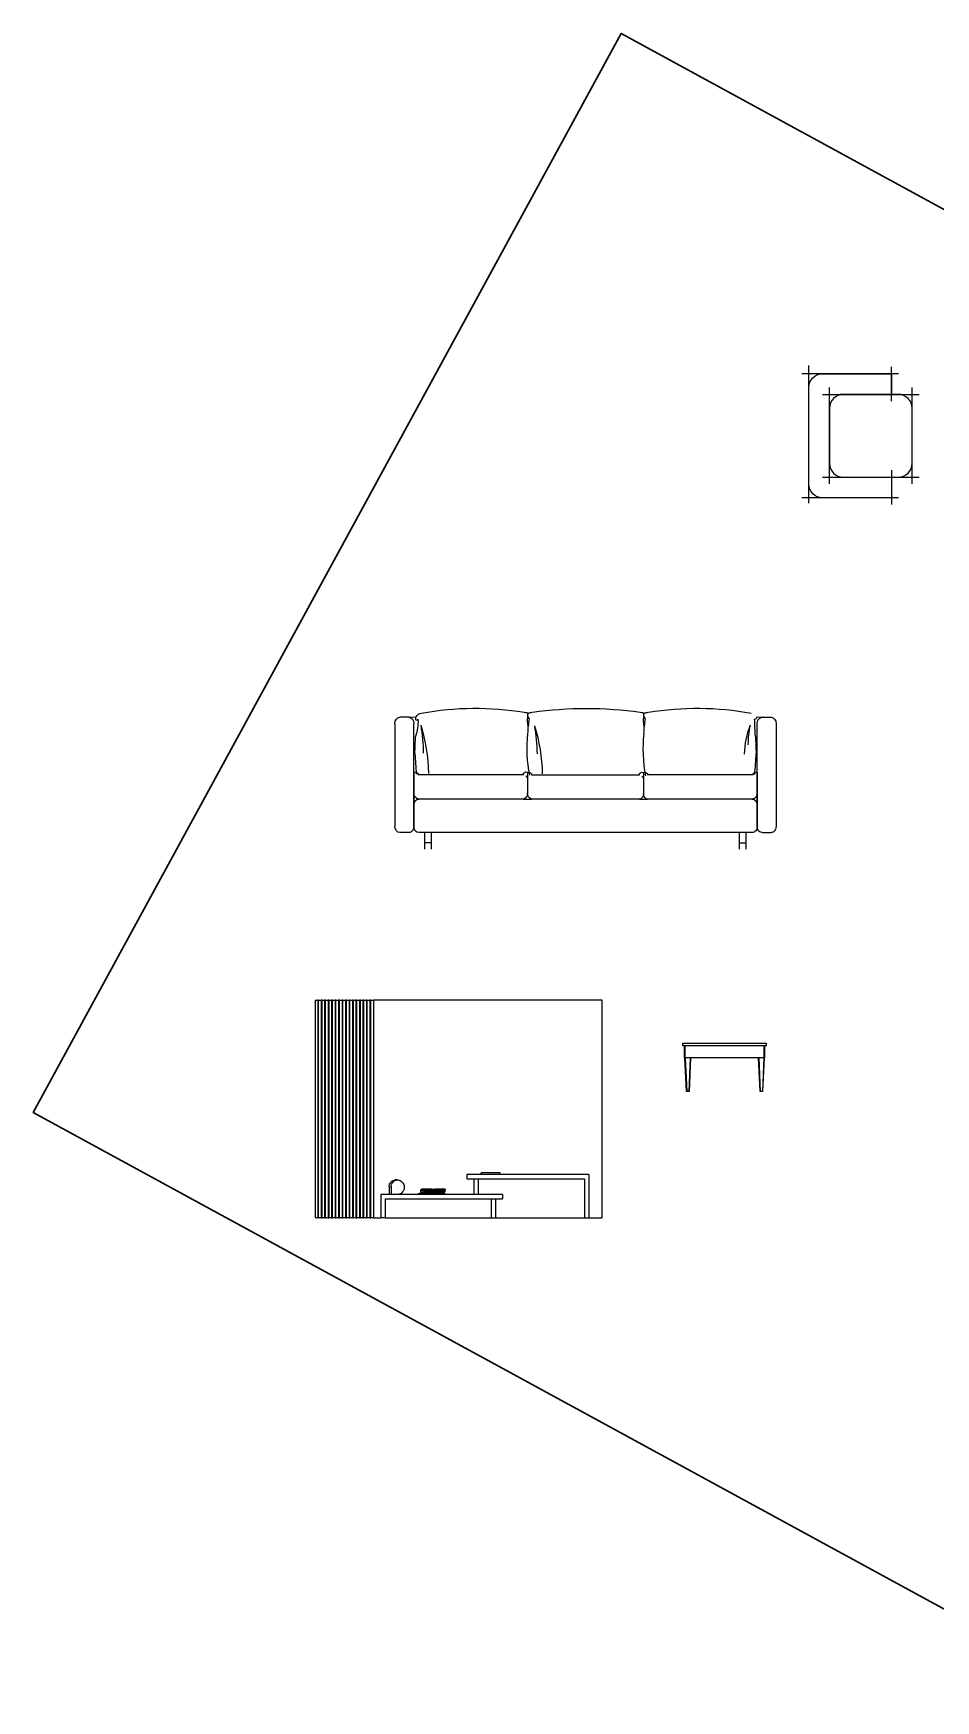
# Model space of a CAD drawing. Header units: millimetres. Extents: x -178199094 to 13669908, y -30538122 to 6091408.
# Drawn here: x 6706975 to 6732369, y 303451 to 350355 of the extents above; entities that cross this region are included whole.
import ezdxf

# ---------------------------------------------------------------- set-up
doc = ezdxf.new("R2010")
doc.units = ezdxf.units.MM
for name, color, linetype in [('3', 3, 'Continuous'), ('4', 4, 'Continuous'), ('7', 5, 'Continuous'), ('8', 8, 'Continuous'), ('BH', 8, 'Continuous'), ('CYAN', 4, 'Continuous'), ('Edges', 7, 'Continuous'), ('NOITHAT', 21, 'Continuous')]:
    doc.layers.add(name, color=color, linetype=linetype)

# ---------------------------------------------------------------- blocks, each defined once
blk = doc.blocks.new('A$C5CEB2E67')
at = {"layer": 'NOITHAT'}
for points in [[(40, 8.2), (40, 808.2)], [(520, 600), (520, 800)], [(560, 760), (0, 760)], [(160, 120), (160, 680)], [(520, 760), (520, 640)], [(640, 120), (640, 680)], [(120, 640), (680, 640)], [(520, 200), (520, 0)], [(120, 160), (680, 160)], [(520, 160), (520, 40)], [(560, 40), (0, 40)]]:
    blk.add_lwpolyline(points, dxfattribs=at)
blk.add_lwpolyline([(520, 40), (120, 40, -0.414214), (40, 120), (40, 680, -0.414214), (120, 760), (520, 760)], format="xyb", dxfattribs=at)
blk.add_lwpolyline([(240, 160), (560, 160, 0.414214), (640, 240), (640, 560, 0.414214), (560, 640), (240, 640, 0.414214), (160, 560), (160, 240, 0.414214)], format="xyb", close=True, dxfattribs=at)
blk = doc.blocks.new('A$C77527AF9')
at = {"layer": '3'}
for p, q in [((805, 820), (805, 820)), ((1505, 820), (1505, 820))]:
    blk.add_line(p, q, dxfattribs=at)
at = {"layer": '3', "ltscale": 40}
for p, q in [((800, 463), (800, 340)), ((1500, 463), (1500, 334)), ((775, 302), (824, 302)), ((1475, 302), (1525, 302))]:
    blk.add_line(p, q, dxfattribs=at)
at = {"layer": '3'}
for centre, major_axis, ratio, start_param, end_param in [((808, 809), (0, 11.4), 0.769231, 0.448, 2.707087), ((835, 709), (0, 117), 0.769231, 0.340746, 0.351527), ((1508, 809), (0, 11.4), 0.769231, 0.448, 2.707087), ((1535, 709), (0, 117), 0.769231, 0.340746, 0.351527), ((809, 787), (0, 12.3), 0.769231, 0.437385, 1.631433), ((-184, 605), (0, 1291), 0.769231, -1.476361, -1.429899), ((1791, 609), (-952, 302), 0.91247, 0.140705, 0.240303), ((801, 787), (0, 12.3), 0.769231, 4.651753, 5.938601), ((1509, 787), (0, 12.3), 0.769231, 0.437385, 1.631433), ((516, 605), (0, 1291), 0.769231, -1.476361, -1.429899), ((2491, 609), (-952, 302), 0.91247, 0.140705, 0.240303), ((1501, 787), (0, 12.3), 0.769231, 4.651753, 5.938601), ((1112, 597), (-7, 507), 0.623927, 1.365213, 1.865604), ((1820, 596), (-7, 517), 0.625276, 1.367667, 1.86237), ((831, 477), (0, 62.2), 0.769231, 2.150399, 2.486578), ((1531, 474), (0, 62.2), 0.769231, 2.150399, 2.486578)]:
    blk.add_ellipse(centre, major_axis=major_axis, ratio=ratio, start_param=start_param, end_param=end_param, dxfattribs=at)
at = {"layer": '3', "ltscale": 40, "extrusion": (0, 0, -1)}
for centre, major_axis, ratio, start_param, end_param in [((-408, 438), (-11, 820), 0.744314, 1.193777, 1.557311), ((-700, 544), (186, 916), 0.929476, 1.163979, 1.347327), ((279, 435), (-11, 820), 0.744314, 1.193777, 1.557311), ((-14, 541), (186, 916), 0.929476, 1.163979, 1.347327), ((2571, 528), (-141, 488), 0.900968, -1.226581, -0.865946), ((2786, 597), (-505, 433), 0.957608, -0.679486, -0.496138)]:
    blk.add_ellipse(centre, major_axis=major_axis, ratio=ratio, start_param=start_param, end_param=end_param, dxfattribs=at)
at = {"layer": '4'}
for p, q in [((181, 0), (181, 100)), ((221, 0), (221, 100)), ((2079, 0), (2079, 100)), ((2119, 0), (2119, 100))]:
    blk.add_line(p, q, dxfattribs=at)
at = {"layer": '7'}
for p, q in [((0, 757), (0, 139)), ((84, 796), (30, 796)), ((114, 139), (114, 757)), ((2186, 139), (2186, 757)), ((2216, 796), (2270, 796)), ((114, 465), (114, 187)), ((114, 463), (114, 139)), ((139, 450), (775, 450)), ((825, 448), (1475, 448)), ((2161, 448), (1525, 448)), ((2186, 463), (2186, 184)), ((2186, 461), (2186, 139)), ((775, 302), (144, 302)), ((1475, 302), (824, 302)), ((2156, 302), (1525, 302)), ((84, 100), (30, 100)), ((1525, 100), (144, 100)), ((221, 39), (181, 39)), ((2156, 100), (1525, 100)), ((2079, 39), (2119, 39)), ((2216, 100), (2270, 100))]:
    blk.add_line(p, q, dxfattribs=at)
blk.add_lwpolyline([(2300, 757), (2300, 139)], dxfattribs=at)
at = {"layer": '7', "extrusion": (0, 0, -1)}
for centre, major_axis, ratio, start_param, end_param in [((163, 763), (0, 57.3), 0.769231, -0.899741, -0.081086), ((487, -2216), (0, 3066), 0.769231, -0.139303, 0.124884), ((775, 709), (0, 117), 0.769231, 0.065344, 0.340746), ((835, 709), (0, 117), 0.769231, -0.340746, -0.065344), ((1155, -3118), (0, 3967), 0.769231, -0.106952, 0.106952), ((1475, 709), (0, 117), 0.769231, 0.065344, 0.340746), ((1535, 709), (0, 117), 0.769231, -0.340746, -0.065344), ((1823, -2216), (0, 3066), 0.769231, -0.124884, 0.139303), ((30, 757), (0, 39), 0.769231, -1.570796, 0), ((84, 757), (0, 39), 0.769231, 0, 1.570796), ((-167, 790), (-264, 167), 0.931104, 2.56383, 2.922), ((146, 787), (0, 26.3), 0.769231, 4.321271, 5.178993), ((130, 790), (0, 13.2), 0.769231, 2.023304, 3.333441), ((2174, 795), (0, 11.1), 0.769231, 1.208218, 3.429114), ((13648, 1404), (11242, 2466), 0.952343, 3.302082, 3.311539), ((2216, 757), (0, 39), 0.769231, -1.570796, 0), ((2270, 757), (0, 39), 0.769231, 0, 1.570796), ((113, 442), (22.9, 17.9), 0.686791, -1.042059, 0.528737), ((801, 442), (-22.9, 17.9), 0.686791, -0.528737, 1.042059), ((799, 440), (22.9, 17.9), 0.686791, -1.042059, 0.528737), ((1501, 440), (-22.9, 17.9), 0.686791, -0.528737, 1.042059), ((1499, 440), (22.9, 17.9), 0.686791, -1.042059, 0.528737), ((2187, 440), (-22.9, 17.9), 0.686791, -0.528737, 1.042059), ((144, 341), (0, 39), 0.769231, 3.141593, 4.712389), ((144, 263), (0, 39), 0.769231, 4.712389, 6.283185), ((773, 337), (0, 35.4), 0.769231, 1.604989, 3.058967), ((830, 340), (0, 39), 0.769231, 3.338854, 4.712389), ((1475, 334), (0, 32.5), 0.769231, 1.570796, 3.141593), ((1525, 334), (0, 32.5), 0.769231, 3.141593, 4.712389), ((2156, 341), (0, 39), 0.769231, 1.570796, 3.141593), ((2156, 263), (0, 39), 0.769231, 0, 1.570796), ((30, 139), (0, 39), 0.769231, 3.141593, 4.712389), ((84, 139), (0, 39), 0.769231, 1.570796, 3.141593), ((144, 139), (0, 39), 0.769231, 3.141593, 4.712389), ((2156, 139), (0, 39), 0.769231, 1.570796, 3.141593), ((2216, 139), (0, 39), 0.769231, 3.141593, 4.712389), ((2270, 139), (0, 39), 0.769231, 1.570796, 3.141593)]:
    blk.add_ellipse(centre, major_axis=major_axis, ratio=ratio, start_param=start_param, end_param=end_param, dxfattribs=at)
at = {"layer": '7'}
for centre, major_axis, ratio, start_param, end_param in [((-11353, 1358), (0, 14936), 0.769231, 4.660057, 4.666994), ((13653, 1358), (0, 14936), 0.769231, 1.616192, 1.623129), ((1803, 831), (-112, 3546), 0.476946, 1.627409, 1.662414), ((393, 839), (115, 3724), 0.482301, 4.622993, 4.65696)]:
    blk.add_ellipse(centre, major_axis=major_axis, ratio=ratio, start_param=start_param, end_param=end_param, dxfattribs=at)
at = {"layer": 'BH'}
for p, q in [((84, 796), (128, 799)), ((2216, 796), (2182, 795))]:
    blk.add_line(p, q, dxfattribs=at)
blk = doc.blocks.new('A$C36435284')
at = {"layer": '8', "linetype": 'Continuous'}
for p, q in [((18, 450), (18, 330)), ((21, 450), (21, 330)), ((23, 330), (36, 0)), ((24, 330), (38, 0)), ((39, 0), (26, 330)), ((73, 330), (59, 0)), ((76, 330), (61, 0)), ((77, 330), (62, 0)), ((759, 0), (745, 330)), ((747, 330), (761, 0)), ((748, 330), (762, 0)), ((795, 330), (782, 0)), ((797, 330), (783, 0)), ((798, 330), (785, 0)), ((800, 330), (800, 450)), ((803, 450), (803, 330))]:
    blk.add_line(p, q, dxfattribs=at)
at = {"layer": 'CYAN', "linetype": 'Continuous'}
for p, q in [((0, 476), (821, 476)), ((0, 476), (821, 476)), ((0, 450), (0, 476)), ((0, 450), (0, 476)), ((821, 450), (0, 450)), ((821, 450), (0, 450)), ((17, 330), (17, 450)), ((17, 330), (17, 450)), ((17, 330), (17, 450)), ((18, 330), (17, 330)), ((18, 330), (17, 330)), ((17, 330), (17, 330)), ((17, 330), (17, 330)), ((21, 330), (18, 330)), ((21, 330), (18, 330)), ((800, 330), (21, 330)), ((800, 330), (21, 330)), ((36, 0), (21, 330)), ((36, 0), (21, 330)), ((77, 330), (64, 0)), ((77, 330), (64, 0)), ((759, 0), (744, 330)), ((759, 0), (744, 330)), ((800, 330), (785, 0)), ((800, 330), (785, 0)), ((803, 330), (800, 330)), ((803, 330), (800, 330)), ((804, 330), (803, 330)), ((804, 330), (803, 330)), ((804, 450), (804, 330)), ((804, 450), (804, 330)), ((804, 330), (804, 450)), ((804, 330), (804, 330)), ((804, 330), (804, 330)), ((821, 476), (821, 450)), ((821, 476), (821, 450)), ((36, 0), (36, 0)), ((38, 0), (36, 0)), ((36, 0), (36, 0)), ((38, 0), (36, 0)), ((39, 0), (38, 0)), ((38, 0), (39, 0)), ((59, 0), (39, 0)), ((59, 0), (39, 0)), ((61, 0), (59, 0)), ((61, 0), (59, 0)), ((62, 0), (61, 0)), ((62, 0), (61, 0)), ((64, 0), (62, 0)), ((64, 0), (62, 0)), ((759, 0), (759, 0)), ((761, 0), (759, 0)), ((761, 0), (759, 0)), ((759, 0), (759, 0)), ((762, 0), (761, 0)), ((762, 0), (761, 0)), ((782, 0), (762, 0)), ((782, 0), (762, 0)), ((783, 0), (782, 0)), ((783, 0), (782, 0)), ((785, 0), (783, 0)), ((785, 0), (783, 0)), ((785, 0), (785, 0)), ((785, 0), (785, 0))]:
    blk.add_line(p, q, dxfattribs=at)

msp = doc.modelspace()

# ---------------------------------------------------------------- linework, layer by layer
at = {"color": 1, "lineweight": 30}
msp.add_lwpolyline([(6753878.84888, 333807.40173), (6723522.1407, 350354.68044), (6706974.86199, 319997.97227), (6737331.57017, 303450.69355)], close=True, dxfattribs=at)
at = {"layer": 'Edges'}
for p, q in [((6714904.10761, 323154.75879), (6714904.10761, 317031.73844)), ((6714904.10761, 323154.75879), (6714977.58386, 323154.75879)), ((6714977.58386, 323154.75879), (6714977.58386, 317031.73844)), ((6715002.07594, 323154.75879), (6714977.58386, 323154.75879)), ((6715002.07594, 317031.73844), (6715002.07594, 323154.75879)), ((6715002.07594, 323154.75879), (6715075.55218, 323154.75879)), ((6715075.55218, 323154.75879), (6715075.55218, 317031.73844)), ((6715100.04426, 323154.75879), (6715075.55218, 323154.75879)), ((6715100.04426, 317031.73844), (6715100.04426, 323154.75879)), ((6715100.04426, 323154.75879), (6715173.52051, 323154.75879)), ((6715173.52051, 323154.75879), (6715173.52051, 317031.73844)), ((6715198.01259, 323154.75879), (6715173.52051, 323154.75879)), ((6715198.01259, 317031.73844), (6715198.01259, 323154.75879)), ((6715198.01259, 323154.75879), (6715271.48883, 323154.75879)), ((6715271.48883, 323154.75879), (6715271.48883, 317031.73844)), ((6715295.98091, 323154.75879), (6715271.48883, 323154.75879)), ((6715295.98091, 317031.73844), (6715295.98091, 323154.75879)), ((6715295.98091, 323154.75879), (6715369.45716, 323154.75879)), ((6715369.45716, 323154.75879), (6715369.45716, 317031.73844)), ((6715393.94924, 323154.75879), (6715369.45716, 323154.75879)), ((6715393.94924, 317031.73844), (6715393.94924, 323154.75879)), ((6715393.94924, 323154.75879), (6715467.42548, 323154.75879)), ((6715467.42548, 323154.75879), (6715467.42548, 317031.73844)), ((6715491.91757, 323154.75879), (6715467.42548, 323154.75879)), ((6715491.91757, 317031.73844), (6715491.91757, 323154.75879)), ((6715491.91757, 323154.75879), (6715565.39381, 323154.75879)), ((6715565.39381, 323154.75879), (6715565.39381, 317031.73844)), ((6715589.88589, 323154.75879), (6715565.39381, 323154.75879)), ((6715589.88589, 317031.73844), (6715589.88589, 323154.75879)), ((6715589.88589, 323154.75879), (6715663.36214, 323154.75879)), ((6715663.36214, 323154.75879), (6715663.36214, 317031.73844)), ((6715687.85422, 323154.75879), (6715663.36214, 323154.75879)), ((6715687.85422, 317031.73844), (6715687.85422, 323154.75879)), ((6715687.85422, 323154.75879), (6715761.33046, 323154.75879)), ((6715761.33046, 323154.75879), (6715761.33046, 317031.73844)), ((6715785.82254, 323154.75879), (6715761.33046, 323154.75879)), ((6715785.82254, 317031.73844), (6715785.82254, 323154.75879)), ((6715785.82254, 323154.75879), (6715859.29879, 323154.75879)), ((6715859.29879, 323154.75879), (6715859.29879, 317031.73844)), ((6715883.79087, 323154.75879), (6715859.29879, 323154.75879)), ((6715883.79087, 317031.73844), (6715883.79087, 323154.75879)), ((6715883.79087, 323154.75879), (6715957.26711, 323154.75879)), ((6715957.26711, 323154.75879), (6715957.26711, 317031.73844)), ((6715981.75919, 323154.75879), (6715957.26711, 323154.75879)), ((6715981.75919, 317031.73844), (6715981.75919, 323154.75879)), ((6715981.75919, 323154.75879), (6716055.23544, 323154.75879)), ((6716055.23544, 323154.75879), (6716055.23544, 317031.73844)), ((6716079.72752, 323154.75879), (6716055.23544, 323154.75879)), ((6716079.72752, 317031.73844), (6716079.72752, 323154.75879)), ((6716079.72752, 323154.75879), (6716153.20376, 323154.75879)), ((6716153.20376, 323154.75879), (6716153.20376, 317031.73844)), ((6716177.69585, 323154.75879), (6716153.20376, 323154.75879)), ((6716177.69585, 317031.73844), (6716177.69585, 323154.75879)), ((6716177.69585, 323154.75879), (6716251.17209, 323154.75879)), ((6716251.17209, 323154.75879), (6716251.17209, 317031.73844)), ((6716275.66417, 323154.75879), (6716251.17209, 323154.75879)), ((6716275.66417, 317031.73844), (6716275.66417, 323154.75879)), ((6716275.66417, 323154.75879), (6716349.14042, 323154.75879)), ((6716349.14042, 323154.75879), (6716349.14042, 317031.73844)), ((6716373.6325, 323154.75879), (6716349.14042, 323154.75879)), ((6716373.6325, 317031.73844), (6716373.6325, 323154.75879)), ((6716373.6325, 323154.75879), (6716447.10874, 323154.75879)), ((6716447.10874, 323154.75879), (6716447.10874, 317031.73844)), ((6716471.60082, 323154.75879), (6716447.10874, 323154.75879)), ((6716471.60082, 317031.73844), (6716471.60082, 323154.75879)), ((6716471.60082, 323154.75879), (6716545.07707, 323154.75879)), ((6716545.07707, 323154.75879), (6716545.07707, 317031.73844)), ((6722986.49448, 323154.75879), (6716545.07707, 323154.75879)), ((6722986.49448, 317031.73844), (6722986.49448, 323154.75879)), ((6717013.47788, 318004.20214), (6717030.76825, 318029.85872)), ((6717030.76825, 318029.85872), (6717051.49212, 318052.22222)), ((6717051.49212, 318052.22222), (6717075.13919, 318070.74199)), ((6717070.67248, 318004.20214), (6717087.96286, 318029.85872)), ((6717075.13919, 318070.74199), (6717101.12718, 318084.962)), ((6717087.96286, 318029.85872), (6717108.68672, 318052.22222)), ((6717101.12718, 318084.962), (6717128.8162, 318094.5321)), ((6717108.68672, 318052.22222), (6717132.33379, 318070.74199)), ((6717128.8162, 318094.5321), (6717157.52445, 318099.21666)), ((6717132.33379, 318070.74199), (6717158.32179, 318084.962)), ((6717214.71905, 318099.21666), (6717157.52445, 318099.21666)), ((6717158.32179, 318084.962), (6717186.0108, 318094.5321)), ((6717186.0108, 318094.5321), (6717214.71905, 318099.21666)), ((6717214.71905, 318099.21666), (6717243.73962, 318098.90033)), ((6717215.64507, 318084.38976), (6717215.03499, 318084.38976)), ((6717243.73962, 318098.90033), (6717272.35795, 318093.59088)), ((6717272.35795, 318093.59088), (6717299.86935, 318083.41906)), ((6717294.49205, 318031.06582), (6717295.44529, 318031.06582)), ((6717299.86935, 318083.41906), (6717325.5964, 318068.63533)), ((6717325.5964, 318068.63533), (6717348.90561, 318049.60372)), ((6717348.90561, 318049.60372), (6717369.22303, 318026.79285)), ((6717369.22303, 318026.79285), (6717386.04839, 318000.76439)), ((6719177.97582, 318256.34251), (6719177.97582, 318133.8821)), ((6719580.61351, 318256.34251), (6719177.97582, 318256.34251)), ((6719177.97582, 318133.8821), (6719373.91247, 318133.8821)), ((6719373.91247, 318133.8821), (6719496.37288, 318133.8821)), ((6719373.91247, 318133.8821), (6719373.91247, 317693.02464)), ((6719496.37288, 318133.8821), (6719496.37288, 317693.02464)), ((6719496.37288, 318133.8821), (6722484.40681, 318133.8821)), ((6719580.61351, 318256.34251), (6719580.61351, 318302.61094)), ((6720116.68837, 318302.61094), (6719580.61351, 318302.61094)), ((6720116.68837, 318256.34251), (6719580.61351, 318256.34251)), ((6720116.68837, 318256.34251), (6720116.68837, 318302.61094)), ((6722606.86722, 318256.34251), (6720116.68837, 318256.34251)), ((6722484.40681, 318133.8821), (6722484.40681, 317031.73844)), ((6722606.86722, 318256.34251), (6722606.86722, 317031.73844)), ((6716753.25976, 317693.02464), (6716753.25976, 317031.73844)), ((6717182.89331, 317693.02464), (6716753.25976, 317693.02464)), ((6716875.72017, 317570.56423), (6716875.72017, 317031.73844)), ((6716875.72017, 317570.56423), (6719863.7541, 317570.56423)), ((6716985.98189, 317914.10193), (6716990.80556, 317945.60228)), ((6716985.98189, 317914.10193), (6716985.98189, 317739.72609)), ((6716985.98189, 317739.72609), (6716986.26345, 317734.32076)), ((6716986.26345, 317734.32076), (6716987.10444, 317728.98627)), ((6716987.10444, 317728.98627), (6716988.49384, 317723.79254)), ((6716988.49384, 317723.79254), (6716990.41344, 317718.80764)), ((6716990.41344, 317718.80764), (6716992.83808, 317714.0969)), ((6716990.80556, 317945.60228), (6717000.04674, 317975.88423)), ((6716992.83808, 317714.0969), (6716995.73598, 317709.72206)), ((6716995.73598, 317709.72206), (6716999.06917, 317705.74046)), ((6716999.06917, 317705.74046), (6717002.79395, 317702.20428)), ((6717000.04674, 317975.88423), (6717013.47788, 318004.20214)), ((6717002.79395, 317702.20428), (6717006.86152, 317699.15987)), ((6717006.86152, 317699.15987), (6717011.21855, 317696.64712)), ((6717011.21855, 317696.64712), (6717015.80794, 317694.69898)), ((6717015.80794, 317694.69898), (6717020.56956, 317693.34097)), ((6717077.76416, 317693.34097), (6717020.56956, 317693.34097)), ((6717042.88909, 317882.15882), (6717043.17649, 317914.10193)), ((6717043.17649, 317880.02499), (6717042.88909, 317882.15882)), ((6717043.17649, 317914.10193), (6717048.00016, 317945.60228)), ((6717043.17649, 317914.10193), (6717043.17649, 317880.02499)), ((6717043.17649, 317880.02499), (6717043.17649, 317739.72609)), ((6717043.17649, 317739.72609), (6717043.45805, 317734.32076)), ((6717043.45805, 317734.32076), (6717044.29904, 317728.98627)), ((6717044.29904, 317728.98627), (6717045.68844, 317723.79254)), ((6717045.68844, 317723.79254), (6717047.60804, 317718.80764)), ((6717047.60804, 317718.80764), (6717050.03268, 317714.0969)), ((6717048.00016, 317945.60228), (6717057.24134, 317975.88423)), ((6717050.03268, 317714.0969), (6717052.93058, 317709.72206)), ((6717052.93058, 317709.72206), (6717056.26377, 317705.74046)), ((6717056.26377, 317705.74046), (6717059.98855, 317702.20428)), ((6717057.24134, 317975.88423), (6717070.67248, 318004.20214)), ((6717059.98855, 317702.20428), (6717064.05612, 317699.15987)), ((6717064.05612, 317699.15987), (6717068.41315, 317696.64712)), ((6717068.41315, 317696.64712), (6717073.00255, 317694.69898)), ((6717073.00255, 317694.69898), (6717077.76416, 317693.34097)), ((6717153.87274, 317693.34097), (6717077.76416, 317693.34097)), ((6717182.89331, 317693.02464), (6717153.87274, 317693.34097)), ((6717184.83192, 317693.34097), (6717153.87274, 317693.34097)), ((6717184.83192, 317693.34097), (6717182.89331, 317693.02464)), ((6717240.08791, 317693.02464), (6717182.89331, 317693.02464)), ((6717211.06734, 317693.34097), (6717184.83192, 317693.34097)), ((6717240.08791, 317693.02464), (6717211.06734, 317693.34097)), ((6717223.45167, 317882.32767), (6717220.90202, 317883.76932)), ((6717239.16189, 317707.85154), (6717238.55182, 317707.85154)), ((6717268.79616, 317697.7092), (6717240.08791, 317693.02464)), ((6717810.93412, 317693.02464), (6717240.08791, 317693.02464)), ((6717296.48517, 317707.2793), (6717268.79616, 317697.7092)), ((6717322.47317, 317721.49931), (6717296.48517, 317707.2793)), ((6717311.57078, 317833.45866), (6717312.52402, 317833.45866)), ((6717346.12024, 317740.01908), (6717322.47317, 317721.49931)), ((6717366.84411, 317762.38258), (6717346.12024, 317740.01908)), ((6717384.13448, 317788.03916), (6717366.84411, 317762.38258)), ((6717397.56562, 317816.35707), (6717384.13448, 317788.03916)), ((6717386.04839, 318000.76439), (6717398.96739, 317972.15926)), ((6717406.8068, 317846.63902), (6717397.56562, 317816.35707)), ((6717398.96739, 317972.15926), (6717407.66191, 317941.6818)), ((6717411.63047, 317878.13937), (6717406.8068, 317846.63902)), ((6717407.66191, 317941.6818), (6717411.91787, 317910.08248)), ((6717411.91787, 317910.08248), (6717411.63047, 317878.13937)), ((6717811.0722, 317718.85636), (6717810.93407, 317717.48334)), ((6717810.93412, 317693.02464), (6717810.93407, 317717.48334)), ((6718278.05117, 317693.02464), (6717810.93412, 317693.02464)), ((6717811.48634, 317719.83706), (6717811.0722, 317718.85636)), ((6717812.17653, 317720.42547), (6717811.48634, 317719.83706)), ((6717812.17653, 317720.42547), (6717813.06123, 317720.72103)), ((6717814.10052, 317720.93612), (6717813.06123, 317720.72103)), ((6717814.10052, 317720.93612), (6717821.91505, 317720.93612)), ((6717821.21174, 317720.42168), (6717820.62075, 317720.05647)), ((6717821.34376, 317720.51825), (6717821.21174, 317720.42168)), ((6717821.43513, 317720.57661), (6717821.34376, 317720.51825)), ((6717821.91505, 317720.93612), (6717821.43513, 317720.57661)), ((6717822.3086, 317721.224), (6717821.91505, 317720.93612)), ((6718096.55511, 317720.93612), (6717821.91505, 317720.93612)), ((6717822.3086, 317721.224), (6718096.62899, 317721.22405)), ((6717872.68648, 317809.1736), (6717872.54201, 317808.11628)), ((6717872.54201, 317808.11628), (6717872.54221, 317768.53615)), ((6717872.54221, 317768.53615), (6717872.68674, 317767.47886)), ((6717873.12007, 317809.93486), (6717872.68648, 317809.1736)), ((6717872.68648, 317809.1736), (6717872.68648, 317808.11589)), ((6717872.68674, 317768.53615), (6717872.68674, 317767.47886)), ((6717872.68674, 317767.47886), (6717873.12039, 317766.71757)), ((6717873.1018, 317768.53615), (6717873.1126, 317767.47886)), ((6717873.99265, 317810.49848), (6717873.12007, 317809.93486)), ((6717873.12039, 317766.71757), (6717873.99278, 317766.15398)), ((6717873.13525, 317809.1736), (6717873.15636, 317808.11463)), ((6717873.92045, 317768.53615), (6717873.95255, 317767.47886)), ((6717873.99277, 317768.53615), (6717873.95255, 317767.47886)), ((6717873.97567, 317766.71757), (6717873.99278, 317766.15398)), ((6717875.45443, 317810.96267), (6717873.99265, 317810.49848)), ((6717873.99265, 317810.49848), (6717873.99265, 317809.93324)), ((6717873.99265, 317809.1736), (6717873.99265, 317808.11238)), ((6717873.99278, 317766.15398), (6717875.45454, 317765.68976)), ((6717877.79957, 317811.27778), (6717875.45443, 317810.96267)), ((6717875.45443, 317810.96267), (6717875.45443, 317809.93486)), ((6717875.45443, 317809.1736), (6717875.45443, 317808.10846)), ((6717875.45453, 317768.53615), (6717875.45454, 317767.47372)), ((6717875.45454, 317766.71757), (6717875.45454, 317765.68976)), ((6717875.45454, 317765.68976), (6717877.79974, 317765.37468)), ((6717881.323, 317811.39404), (6717877.79957, 317811.27778)), ((6717877.79957, 317811.27778), (6717877.79957, 317809.93486)), ((6717877.79957, 317811.27778), (6717877.90239, 317809.93486)), ((6717877.79957, 317811.27778), (6717878.00524, 317809.93486)), ((6717877.79957, 317809.1736), (6717877.79958, 317808.10216)), ((6717877.79973, 317768.53615), (6717877.79974, 317767.47886)), ((6717877.79974, 317766.71757), (6717877.79974, 317765.68797)), ((6717877.79974, 317765.37468), (6717881.32302, 317765.25836)), ((6717877.96067, 317809.1736), (6717878.04276, 317808.1015)), ((6717878.12183, 317809.1736), (6717878.28612, 317808.10085)), ((6717881.07206, 317768.53615), (6717881.15301, 317767.47886)), ((6717881.2113, 317766.71757), (6717881.29033, 317765.68529)), ((6717881.31412, 317765.37468), (6717881.32302, 317765.25836)), ((6717902.36612, 317811.39405), (6717881.323, 317811.39404)), ((6717881.43447, 317809.93487), (6717881.323, 317811.39404)), ((6717881.32302, 317765.25836), (6717884.84757, 317765.25836)), ((6717881.57526, 317808.09201), (6717881.49263, 317809.1736)), ((6717884.34557, 317768.53615), (6717884.50749, 317767.47886)), ((6717884.67793, 317767.47886), (6717884.59716, 317768.53615)), ((6717884.62409, 317766.71757), (6717884.81516, 317765.68259)), ((6717884.81516, 317765.68259), (6717884.73609, 317766.71757)), ((6717884.84757, 317765.25836), (6717884.83868, 317765.37468)), ((6717884.84757, 317765.25836), (6717957.50956, 317765.25831)), ((6717893.7297, 317834.09747), (6717893.58516, 317833.07903)), ((6717893.58516, 317833.07903), (6717893.5852, 317832.02117)), ((6717893.5852, 317832.02117), (6717893.58518, 317814.55148)), ((6717893.58518, 317814.55148), (6717893.72986, 317813.53305)), ((6717893.65882, 317833.07903), (6717893.5852, 317832.02117)), ((6717893.65896, 317814.55148), (6717893.72986, 317813.53305)), ((6717894.16326, 317834.83085), (6717893.7297, 317834.09747)), ((6717893.72986, 317813.53305), (6717893.72985, 317814.55148)), ((6717893.72986, 317813.53305), (6717894.16347, 317812.79967)), ((6717893.77199, 317832.02117), (6717893.79061, 317833.07903)), ((6717893.85388, 317832.02117), (6717893.79061, 317833.07903)), ((6717894.14854, 317813.53305), (6717894.12779, 317814.55148)), ((6717895.03588, 317835.37372), (6717894.16326, 317834.83085)), ((6717894.16347, 317812.79967), (6717895.036, 317812.25679)), ((6717894.95967, 317813.53305), (6717894.89875, 317814.55148)), ((6717895.036, 317812.25679), (6717895.00353, 317812.79967)), ((6717896.49756, 317835.82085), (6717895.03588, 317835.37372)), ((6717895.036, 317812.25679), (6717895.06967, 317812.79967)), ((6717895.036, 317812.25679), (6717896.49756, 317811.80966)), ((6717895.11516, 317813.53305), (6717895.17833, 317814.55148)), ((6717896.26188, 317832.02117), (6717896.3275, 317833.07903)), ((6717896.39067, 317834.09747), (6717896.43615, 317834.83085)), ((6717896.46983, 317835.37372), (6717896.49756, 317835.82085)), ((6717898.84275, 317836.12437), (6717896.49756, 317835.82085)), ((6717896.49756, 317811.80966), (6717896.59305, 317812.79967)), ((6717896.49756, 317811.80966), (6717898.84279, 317811.50614)), ((6717896.66378, 317813.53305), (6717896.76201, 317814.55148)), ((6717898.44699, 317832.02117), (6717898.54902, 317833.07903)), ((6717898.64725, 317834.09747), (6717898.71799, 317834.83085)), ((6717898.77035, 317835.37372), (6717898.84275, 317836.12437)), ((6717902.36598, 317836.23642), (6717898.84275, 317836.12437)), ((6717899.05668, 317835.37372), (6717898.84275, 317836.12437)), ((6717898.9497, 317835.37372), (6717898.84275, 317836.12437)), ((6717898.84279, 317811.50614), (6717902.36612, 317811.39405)), ((6717899.13153, 317834.09747), (6717899.02704, 317834.83085)), ((6717899.4204, 317834.09747), (6717899.21139, 317834.83085)), ((6717899.42734, 317832.02117), (6717899.27663, 317833.07903)), ((6717900.01212, 317832.02117), (6717899.71064, 317833.07903)), ((6717902.06138, 317813.53305), (6717901.91628, 317814.55148)), ((6717902.35016, 317811.50614), (6717902.16586, 317812.79967)), ((6717905.89062, 317836.23642), (6717902.36598, 317836.23642)), ((6717902.36612, 317811.39405), (6718151.09126, 317811.3941)), ((6717905.28104, 317813.53305), (6717904.9908, 317814.55148)), ((6717905.89062, 317811.50614), (6717905.49005, 317812.79967)), ((6718188.44594, 317836.23642), (6717905.89062, 317836.23642)), ((6717905.89062, 317835.37372), (6717905.89062, 317836.23642)), ((6717905.89062, 317834.09747), (6717905.89062, 317834.83085)), ((6717905.89062, 317832.02117), (6717905.89062, 317833.07903)), ((6717905.89062, 317813.53305), (6717905.89062, 317814.55148)), ((6717905.89062, 317811.50614), (6717905.89062, 317812.79967)), ((6717943.52666, 317727.65914), (6717943.5267, 317760.27075)), ((6717943.52666, 317727.65914), (6717943.68981, 317725.82846)), ((6717943.68977, 317762.10144), (6717943.5267, 317760.27075)), ((6717944.17911, 317763.40905), (6717943.68977, 317762.10144)), ((6717943.68981, 317725.82846), (6717944.17911, 317724.52085)), ((6717944.99433, 317764.1936), (6717944.17911, 317763.40905)), ((6717944.17911, 317724.52085), (6717944.99437, 317723.73627)), ((6717944.99433, 317764.1936), (6717946.58679, 317764.58766)), ((6717946.58679, 317723.34223), (6717944.99437, 317723.73627)), ((6717946.90913, 317726.12627), (6717946.30087, 317725.97951)), ((6717947.81432, 317764.87445), (6717946.58679, 317764.58766)), ((6717946.58679, 317723.34223), (6717947.81432, 317723.05544)), ((6717947.81432, 317764.87445), (6717956.80734, 317764.87445)), ((6717947.81432, 317723.05544), (6717956.80737, 317723.05542)), ((6717954.60527, 317763.43972), (6717953.87368, 317762.24624)), ((6717954.99998, 317763.72429), (6717954.60527, 317763.43972)), ((6717956.80737, 317723.05542), (6717956.28264, 317723.3422)), ((6717956.28275, 317764.58769), (6717956.80734, 317764.87445)), ((6717956.80734, 317764.87445), (6717957.50956, 317765.25831)), ((6718168.72944, 317764.87444), (6717956.80734, 317764.87445)), ((6717956.80737, 317723.05542), (6718168.70839, 317723.11196)), ((6717957.5097, 317722.67156), (6717956.80737, 317723.05542)), ((6717957.50956, 317765.25831), (6718151.09133, 317765.25836)), ((6717957.5097, 317722.67156), (6718168.87235, 317722.67156)), ((6718096.50022, 317720.72217), (6718096.49168, 317720.42171)), ((6718096.55511, 317720.93612), (6718096.50022, 317720.72217)), ((6718096.62899, 317721.22405), (6718096.55511, 317720.93612)), ((6718278.6592, 317720.93612), (6718096.55511, 317720.93612)), ((6718561.18768, 317721.22405), (6718096.62899, 317721.22405)), ((6718151.09127, 317809.9349), (6718151.09126, 317811.3941)), ((6718151.09126, 317811.3941), (6718281.95136, 317811.3941)), ((6718151.09127, 317808.11628), (6718151.09127, 317809.1736)), ((6718151.09133, 317767.47886), (6718151.09133, 317768.53615)), ((6718151.09133, 317765.68976), (6718151.09133, 317766.71757)), ((6718151.09133, 317765.25836), (6718151.09133, 317765.37468)), ((6718151.09133, 317765.25836), (6718168.87236, 317765.25834)), ((6718168.55621, 317762.96748), (6718168.54026, 317762.58179)), ((6718168.54026, 317762.58179), (6718168.55255, 317762.28532)), ((6718168.72944, 317764.87444), (6718168.62326, 317764.58921)), ((6718168.70839, 317723.11196), (6718168.87235, 317722.67156)), ((6718308.24135, 317723.05544), (6718168.70839, 317723.11196)), ((6718168.87236, 317765.25834), (6718168.72944, 317764.87444)), ((6718308.24135, 317764.87445), (6718168.72944, 317764.87444)), ((6718168.87235, 317722.67156), (6718529.29929, 317722.67153)), ((6718290.10708, 317765.25834), (6718168.87236, 317765.25834)), ((6718188.44589, 317811.50614), (6718188.44589, 317812.79971)), ((6718188.4459, 317813.53305), (6718188.4459, 317814.55148)), ((6718188.44593, 317835.37372), (6718188.44594, 317836.23642)), ((6718188.44593, 317834.09747), (6718188.44593, 317834.83085)), ((6718188.44593, 317832.02117), (6718188.44593, 317833.07903)), ((6718188.44594, 317836.23642), (6718281.95138, 317836.23642)), ((6718273.31509, 317834.09747), (6718273.17051, 317815.60929)), ((6718273.17055, 317833.07903), (6718273.17051, 317815.60929)), ((6718273.17052, 317814.55148), (6718273.17051, 317815.60929)), ((6718273.31506, 317813.53305), (6718273.17052, 317814.55148)), ((6718273.17055, 317833.07903), (6718273.31509, 317834.09747)), ((6718273.31509, 317834.09747), (6718273.31506, 317813.53305)), ((6718273.74863, 317812.79972), (6718273.31506, 317813.53305)), ((6718273.31509, 317834.09747), (6718273.74866, 317834.83085)), ((6718273.31509, 317834.09747), (6718274.62126, 317812.25679)), ((6718273.31509, 317834.09747), (6718273.74863, 317812.79972)), ((6718274.62126, 317812.25679), (6718273.74863, 317812.79972)), ((6718273.74866, 317834.83085), (6718274.62127, 317835.37372)), ((6718276.08293, 317811.80966), (6718274.62126, 317812.25679)), ((6718274.62127, 317835.37372), (6718276.08295, 317835.82085)), ((6718275.50321, 317718.75781), (6718276.56801, 317718.75781)), ((6718276.68718, 317718.58761), (6718275.60298, 317718.58761)), ((6718275.97489, 317718.42859), (6718276.79853, 317718.42858)), ((6718278.42814, 317836.12437), (6718276.08293, 317811.80966)), ((6718278.42811, 317811.50614), (6718276.08293, 317811.80966)), ((6718276.08295, 317835.82085), (6718278.42814, 317836.12437)), ((6718278.05117, 317707.94402), (6718277.46037, 317707.95563)), ((6718278.05117, 317697.11536), (6718277.46037, 317697.10386)), ((6718277.55539, 317718.42858), (6718278.40783, 317718.36878)), ((6718279.06429, 317718.58761), (6718277.57138, 317718.58761)), ((6718277.58848, 317718.75781), (6718279.06429, 317718.58761)), ((6718278.09078, 317717.89657), (6718278.05116, 317717.48334)), ((6718278.05117, 317707.94402), (6718278.05116, 317717.48334)), ((6718278.05117, 317697.11536), (6718278.05117, 317707.94402)), ((6718278.80917, 317707.92913), (6718278.05117, 317707.94402)), ((6718278.80918, 317697.13012), (6718278.05117, 317697.11536)), ((6718278.05117, 317693.02464), (6718278.05117, 317697.11536)), ((6718278.80918, 317693.02464), (6718278.05117, 317693.02464)), ((6718278.2097, 317718.1917), (6718278.09078, 317717.89657)), ((6718278.40783, 317718.36878), (6718278.2097, 317718.1917)), ((6718278.58718, 317718.42857), (6718278.40783, 317718.36878)), ((6718281.95136, 317811.3941), (6718278.42811, 317811.50614)), ((6718278.42814, 317836.12437), (6718281.95138, 317836.23642)), ((6718278.42814, 317836.12437), (6718281.95136, 317811.3941)), ((6718278.84908, 317718.42856), (6718278.58718, 317718.42857)), ((6718278.6592, 317720.93612), (6718279.84281, 317720.70441)), ((6718278.86293, 317718.03423), (6718278.80917, 317717.48334)), ((6718278.80917, 317717.48334), (6718278.80917, 317707.92913)), ((6718278.80917, 317707.92913), (6718278.80918, 317697.13012)), ((6718554.88963, 317702.50529), (6718278.80917, 317707.92913)), ((6718554.88963, 317702.50529), (6718278.80918, 317697.13012)), ((6718278.80918, 317697.13012), (6718278.80918, 317693.02464)), ((6718280.8561, 317693.02464), (6718278.80918, 317693.02464)), ((6718279.02416, 317718.4277), (6718278.84908, 317718.42856)), ((6718279.02416, 317718.4277), (6718278.86293, 317718.03423)), ((6718279.06429, 317718.58761), (6718279.02416, 317718.4277)), ((6718279.52427, 317718.26627), (6718279.02416, 317718.4277)), ((6718279.20615, 317718.58761), (6718279.06429, 317718.58761)), ((6718279.29286, 317718.6638), (6718279.20615, 317718.58761)), ((6718279.29286, 317718.6638), (6718282.52595, 317718.75781)), ((6718283.42798, 317718.58761), (6718279.29286, 317718.6638)), ((6718280.51583, 317717.74257), (6718279.52427, 317718.26627)), ((6718280.78646, 317720.39693), (6718279.84281, 317720.70441)), ((6718283.38412, 317716.42835), (6718280.50995, 317716.42838)), ((6718280.50998, 317694.0796), (6718283.38412, 317694.07962)), ((6718281.60382, 317716.91372), (6718280.51583, 317717.74257)), ((6718280.78646, 317720.39693), (6718281.86073, 317719.80993)), ((6718280.8561, 317693.02464), (6718281.60384, 317693.59426)), ((6718555.68204, 317693.02464), (6718280.8561, 317693.02464)), ((6718281.32628, 317808.11628), (6718281.47079, 317809.1736)), ((6718281.32628, 317808.11628), (6718281.32628, 317768.53615)), ((6718281.47077, 317767.47886), (6718281.32628, 317768.53615)), ((6718281.90435, 317766.71757), (6718281.47077, 317767.47886)), ((6718281.47079, 317809.1736), (6718281.90436, 317809.93492)), ((6718283.38412, 317716.42835), (6718281.60382, 317716.91372)), ((6718281.60384, 317693.59426), (6718283.38412, 317694.07962)), ((6718281.86073, 317719.80993), (6718283.00214, 317718.92286)), ((6718282.77697, 317766.15398), (6718281.90435, 317766.71757)), ((6718281.90436, 317809.93492), (6718282.77698, 317810.49848)), ((6718285.47595, 317811.3941), (6718281.95136, 317811.3941)), ((6718281.95138, 317836.23642), (6718285.47598, 317836.23642)), ((6718281.95138, 317836.23642), (6718285.47595, 317811.3941)), ((6718283.00214, 317718.92286), (6718282.07843, 317719.21528)), ((6718282.52595, 317718.75781), (6718283.21179, 317718.75781)), ((6718284.23866, 317765.68976), (6718282.77697, 317766.15398)), ((6718282.77698, 317810.49848), (6718284.23866, 317810.96267)), ((6718283.00214, 317718.92286), (6718283.21179, 317718.75781)), ((6718283.21179, 317718.75781), (6718283.56377, 317718.75781)), ((6718285.13358, 317716.54684), (6718283.38412, 317716.42835)), ((6718283.38412, 317694.07962), (6718285.13358, 317693.96114)), ((6718283.56377, 317718.75781), (6718284.05188, 317718.58761)), ((6718286.55405, 317718.58761), (6718284.05188, 317718.58761)), ((6718284.05188, 317718.58761), (6718284.52156, 317718.43761)), ((6718284.23866, 317810.96267), (6718286.58387, 317811.27778)), ((6718286.58387, 317765.37468), (6718284.23866, 317765.68976)), ((6718287.90529, 317717.20928), (6718285.03111, 317717.20925)), ((6718287.90529, 317693.2987), (6718285.03115, 317693.29873)), ((6718285.13358, 317716.54684), (6718286.08578, 317716.85198)), ((6718286.08578, 317693.65599), (6718285.13358, 317693.96114)), ((6718285.47598, 317836.23642), (6718285.47595, 317811.3941)), ((6718285.47595, 317811.3941), (6718290.10709, 317811.3941)), ((6718568.03121, 317836.23642), (6718285.47598, 317836.23642)), ((6718286.08578, 317716.85198), (6718286.64741, 317717.09816)), ((6718286.08578, 317693.65599), (6718286.64741, 317693.40982)), ((6718286.58387, 317811.27778), (6718290.10709, 317811.3941)), ((6718290.10708, 317765.25834), (6718286.58387, 317765.37468)), ((6718287.90529, 317717.20928), (6718286.64741, 317717.09816)), ((6718286.64741, 317693.40982), (6718287.90529, 317693.2987)), ((6718288.18728, 317718.58761), (6718287.38744, 317718.58761)), ((6718555.64694, 317717.20928), (6718287.90529, 317717.20928)), ((6718555.647, 317693.2987), (6718287.90529, 317693.2987)), ((6718289.85647, 317718.58761), (6718288.66594, 317718.58761)), ((6718293.63167, 317765.25831), (6718290.10708, 317765.25834)), ((6718290.10709, 317811.3941), (6718293.63168, 317811.3941)), ((6718293.63168, 317811.3941), (6718293.63167, 317765.25831)), ((6718529.29929, 317765.25834), (6718293.63167, 317765.25831)), ((6718293.63168, 317811.3941), (6718559.87552, 317811.3941)), ((6718303.70496, 317761.53108), (6718304.38014, 317761.53108)), ((6718304.20925, 317761.74312), (6718303.72388, 317761.74312)), ((6718303.74413, 317761.97007), (6718304.02634, 317761.97007)), ((6718305.54757, 317725.9598), (6718304.02632, 317725.9598)), ((6718304.20925, 317726.18678), (6718305.52731, 317726.18678)), ((6718305.50839, 317726.39881), (6718304.38014, 317726.39881)), ((6718305.50839, 317761.53108), (6718306.24851, 317761.53108)), ((6718306.05937, 317761.74312), (6718305.52731, 317761.74312)), ((6718305.54757, 317761.97007), (6718305.85691, 317761.97007)), ((6718307.62226, 317725.9598), (6718305.85691, 317725.9598)), ((6718306.05938, 317726.18678), (6718307.77156, 317726.18678)), ((6718307.91102, 317726.39881), (6718306.24853, 317726.39881)), ((6718307.48505, 317761.53108), (6718307.94442, 317761.45135)), ((6718308.39637, 317761.74312), (6718307.50394, 317761.74312)), ((6718307.56994, 317760.82169), (6718307.52314, 317760.27075)), ((6718307.52316, 317727.65914), (6718307.56994, 317727.1082)), ((6718307.52415, 317761.97007), (6718307.85134, 317761.97007)), ((6718307.71041, 317761.21524), (6718307.56994, 317760.82169)), ((6718307.56994, 317727.1082), (6718307.71041, 317726.71465)), ((6718307.94442, 317761.45135), (6718307.71041, 317761.21524)), ((6718307.71041, 317726.71465), (6718307.94442, 317726.47852)), ((6718308.66708, 317725.9598), (6718307.85134, 317725.9598)), ((6718308.26734, 317761.53108), (6718307.94442, 317761.45135)), ((6718308.24135, 317764.87445), (6718309.63944, 317764.56549)), ((6718309.63944, 317723.36441), (6718308.24135, 317723.05544)), ((6718308.46565, 317761.53108), (6718308.26734, 317761.53108)), ((6718308.39641, 317726.18678), (6718308.76836, 317726.18678)), ((6718308.66798, 317761.63001), (6718308.46565, 317761.53108)), ((6718309.1527, 317761.34467), (6718308.46565, 317761.53108)), ((6718308.66707, 317761.97007), (6718310.17865, 317761.97007)), ((6718308.66796, 317726.29986), (6718308.80385, 317726.26631)), ((6718308.96601, 317747.40905), (6718308.74001, 317747.41664)), ((6718308.96602, 317733.25473), (6718308.74001, 317733.24721)), ((6718309.12603, 317761.74312), (6718308.76834, 317761.74312)), ((6718309.12603, 317761.74312), (6718308.80383, 317761.66356)), ((6718308.966, 317758.86413), (6718308.82802, 317758.86413)), ((6718308.82807, 317729.06577), (6718308.96602, 317729.06577)), ((6718308.84229, 317726.50101), (6718309.1527, 317726.58523)), ((6718308.90343, 317726.24172), (6718309.53734, 317726.08519)), ((6718308.90343, 317726.24172), (6718309.3843, 317726.23697)), ((6718309.02951, 317761.00527), (6718308.966, 317760.27075)), ((6718308.966, 317760.27075), (6718308.966, 317758.86413)), ((6718313.82241, 317758.8641), (6718308.966, 317758.86413)), ((6718308.966, 317758.86413), (6718308.96601, 317747.40905)), ((6718520.46109, 317740.30002), (6718308.96601, 317747.40905)), ((6718308.96601, 317747.40905), (6718308.96602, 317733.25473)), ((6718520.46109, 317740.30002), (6718308.96602, 317733.25473)), ((6718308.96602, 317733.25473), (6718308.96602, 317729.06577)), ((6718308.96602, 317729.06577), (6718313.82241, 317729.06579)), ((6718308.96602, 317729.06577), (6718308.96602, 317727.65914)), ((6718308.96602, 317727.65914), (6718309.02951, 317726.92463)), ((6718309.63862, 317725.9598), (6718309.00799, 317725.9598)), ((6718309.1527, 317761.34467), (6718309.02951, 317761.00527)), ((6718309.02951, 317726.92463), (6718309.1527, 317726.58523)), ((6718309.43492, 317761.74312), (6718309.12603, 317761.74312)), ((6718309.21994, 317761.52992), (6718309.1527, 317761.34467)), ((6718309.26317, 317761.31469), (6718309.1527, 317761.34467)), ((6718309.1527, 317726.58523), (6718309.26317, 317726.6152)), ((6718309.1527, 317726.58523), (6718309.21994, 317726.39998)), ((6718309.43492, 317761.74312), (6718309.21994, 317761.52992)), ((6718309.21994, 317726.39998), (6718309.3843, 317726.23697)), ((6718310.43439, 317760.6164), (6718309.26317, 317761.31469)), ((6718309.26317, 317726.6152), (6718310.43439, 317727.31349)), ((6718309.3843, 317726.23697), (6718309.53734, 317726.08519)), ((6718309.3843, 317726.23697), (6718314.46525, 317726.18678)), ((6718309.53734, 317761.84468), (6718309.43492, 317761.74312)), ((6718310.94818, 317761.74312), (6718309.53734, 317761.84468)), ((6718311.30157, 317764.1555), (6718309.63944, 317764.56549)), ((6718309.63944, 317723.36441), (6718311.30157, 317723.77439)), ((6718310.15478, 317725.9598), (6718314.03458, 317725.95983)), ((6718311.71954, 317759.51127), (6718310.43439, 317760.6164)), ((6718310.43439, 317727.31349), (6718311.71955, 317728.41862)), ((6718311.09779, 317761.74312), (6718311.03155, 317761.74312)), ((6718311.16427, 317761.97007), (6718312.03284, 317761.97007)), ((6718311.30157, 317764.1555), (6718312.57049, 317763.37285)), ((6718312.57049, 317724.55705), (6718311.30157, 317723.77439)), ((6718313.82241, 317758.8641), (6718311.71954, 317759.51127)), ((6718311.71955, 317728.41862), (6718313.82241, 317729.06579)), ((6718312.57049, 317763.37285), (6718313.9187, 317762.19006)), ((6718313.9187, 317725.73981), (6718312.57049, 317724.55705)), ((6718314.05988, 317761.74312), (6718312.6701, 317761.74312)), ((6718312.81499, 317761.97007), (6718313.98819, 317761.97007)), ((6718315.88886, 317759.02209), (6718313.82241, 317758.8641)), ((6718313.82241, 317729.06579), (6718315.88885, 317728.90781)), ((6718313.9187, 317762.19006), (6718314.92704, 317761.74312)), ((6718315.15865, 317726.18678), (6718313.9187, 317725.73981)), ((6718314.25685, 317726.01635), (6718314.03458, 317725.95983)), ((6718314.16845, 317728.02457), (6718318.08836, 317728.02459)), ((6718314.2568, 317761.91356), (6718314.92704, 317761.74312)), ((6718314.92704, 317761.74312), (6718314.46521, 317761.74312)), ((6718314.92704, 317761.74312), (6718315.15863, 317761.74312)), ((6718315.15863, 317761.74312), (6718315.71343, 317761.54313)), ((6718316.4016, 317761.74312), (6718315.15863, 317761.74312)), ((6718315.71343, 317726.38676), (6718315.15865, 317726.18678)), ((6718315.15865, 317726.18678), (6718317.0169, 317726.18678)), ((6718317.56109, 317728.50091), (6718315.88885, 317728.90781)), ((6718317.2984, 317759.60153), (6718315.88886, 317759.02209)), ((6718315.88886, 317759.02209), (6718317.56109, 317759.42896)), ((6718316.83599, 317759.9053), (6718315.95139, 317759.9053)), ((6718316.72767, 317728.56299), (6718317.67697, 317728.17275)), ((6718317.41159, 317761.74312), (6718317.01682, 317761.74312)), ((6718317.41157, 317726.18678), (6718319.35098, 317726.18678)), ((6718318.28801, 317759.81809), (6718317.56109, 317759.42896)), ((6718317.56109, 317728.50091), (6718318.28795, 317728.11181)), ((6718317.67697, 317728.17275), (6718318.08836, 317728.02459)), ((6718317.71763, 317759.7612), (6718318.10997, 317759.9053)), ((6718318.10997, 317759.9053), (6718317.78552, 317759.9053)), ((6718318.08836, 317728.02459), (6718318.28795, 317728.11181)), ((6718319.19618, 317727.62562), (6718318.08836, 317728.02459)), ((6718318.10997, 317759.9053), (6718319.19618, 317760.30424)), ((6718318.28801, 317759.81809), (6718318.10997, 317759.9053)), ((6718319.35098, 317761.74312), (6718318.21745, 317761.74312)), ((6718318.28795, 317728.11181), (6718318.45089, 317728.02459)), ((6718318.45093, 317759.9053), (6718318.28801, 317759.81809)), ((6718318.45089, 317728.02459), (6718319.19618, 317727.62562)), ((6718318.45089, 317728.02459), (6718521.35568, 317728.02456)), ((6718319.19618, 317760.30424), (6718318.45093, 317759.9053)), ((6718318.45093, 317759.9053), (6718521.35558, 317759.90531)), ((6718320.15865, 317726.18678), (6718321.58723, 317726.18678)), ((6718320.715, 317761.74312), (6718320.15867, 317761.74312)), ((6718322.12124, 317761.74312), (6718321.58723, 317761.74312)), ((6718520.46109, 317747.62987), (6718520.78785, 317754.89398)), ((6718520.46109, 317740.30002), (6718520.46109, 317747.62987)), ((6718520.78795, 317733.03589), (6718520.46109, 317740.30002)), ((6718520.78785, 317754.89398), (6718521.35558, 317759.90531)), ((6718521.35568, 317728.02456), (6718520.78795, 317733.03589)), ((6718521.35558, 317759.90531), (6718529.29933, 317759.90531)), ((6718529.29933, 317728.02456), (6718521.35568, 317728.02456)), ((6718521.43148, 317727.35546), (6718521.35568, 317728.02456)), ((6718529.29929, 317765.25834), (6718559.87548, 317765.25839)), ((6718532.46952, 317764.58921), (6718529.29929, 317765.25834)), ((6718529.29929, 317722.67153), (6718532.4696, 317723.34069)), ((6718529.29933, 317759.90531), (6718532.46943, 317760.57444)), ((6718532.46939, 317727.35546), (6718529.29933, 317728.02456)), ((6718533.5263, 317725.34807), (6718532.46939, 317727.35546)), ((6718532.46943, 317760.57444), (6718533.5263, 317762.58179)), ((6718533.5263, 317762.58179), (6718532.46952, 317764.58921)), ((6718532.4696, 317723.34069), (6718533.5263, 317725.34807)), ((6718554.88961, 317708.00269), (6718555.16627, 317713.45075)), ((6718554.88963, 317702.50529), (6718554.88961, 317708.00269)), ((6718555.16638, 317697.05722), (6718554.88963, 317702.50529)), ((6718555.16627, 317713.45075), (6718555.64694, 317717.20928)), ((6718555.647, 317693.2987), (6718555.16638, 317697.05722)), ((6718555.64694, 317717.20928), (6718555.71111, 317717.7111)), ((6718555.64694, 317717.20928), (6718561.18768, 317717.20928)), ((6718561.18768, 317693.2987), (6718555.647, 317693.2987)), ((6718555.68204, 317693.02464), (6718555.647, 317693.2987)), ((6718562.19198, 317693.02464), (6718555.68204, 317693.02464)), ((6718559.87552, 317811.3941), (6718559.87548, 317765.25839)), ((6718559.87552, 317811.3941), (6718568.03123, 317811.3941)), ((6718563.02676, 317720.72217), (6718561.18768, 317721.22405)), ((6718561.18768, 317717.20928), (6718563.02666, 317717.7111)), ((6718562.19198, 317693.02464), (6718561.18768, 317693.2987)), ((6719373.91247, 317693.02464), (6718562.19198, 317693.02464)), ((6718563.02666, 317717.7111), (6718563.63974, 317719.21664)), ((6718563.63974, 317719.21664), (6718563.02676, 317720.72217)), ((6718568.03121, 317836.23642), (6718568.03123, 317811.3941)), ((6719496.37288, 317693.02464), (6719373.91247, 317693.02464)), ((6720182.15116, 317693.02464), (6719496.37288, 317693.02464)), ((6719863.7541, 317570.56423), (6719986.21451, 317570.56423)), ((6719863.7541, 317570.56423), (6719863.7541, 317031.73844)), ((6719986.21451, 317570.56423), (6719986.21451, 317031.73844)), ((6719986.21451, 317570.56423), (6720182.15116, 317570.56423)), ((6720182.15116, 317693.02464), (6720182.15116, 317570.56423)), ((6714977.58386, 317031.73844), (6714904.10761, 317031.73844)), ((6714977.58386, 317031.73844), (6715002.07594, 317031.73844)), ((6715075.55218, 317031.73844), (6715002.07594, 317031.73844)), ((6715075.55218, 317031.73844), (6715100.04426, 317031.73844)), ((6715173.52051, 317031.73844), (6715100.04426, 317031.73844)), ((6715173.52051, 317031.73844), (6715198.01259, 317031.73844)), ((6715271.48883, 317031.73844), (6715198.01259, 317031.73844)), ((6715271.48883, 317031.73844), (6715295.98091, 317031.73844)), ((6715369.45716, 317031.73844), (6715295.98091, 317031.73844)), ((6715369.45716, 317031.73844), (6715393.94924, 317031.73844)), ((6715467.42548, 317031.73844), (6715393.94924, 317031.73844)), ((6715467.42548, 317031.73844), (6715491.91757, 317031.73844)), ((6715565.39381, 317031.73844), (6715491.91757, 317031.73844)), ((6715565.39381, 317031.73844), (6715589.88589, 317031.73844)), ((6715663.36214, 317031.73844), (6715589.88589, 317031.73844)), ((6715663.36214, 317031.73844), (6715687.85422, 317031.73844)), ((6715761.33046, 317031.73844), (6715687.85422, 317031.73844)), ((6715761.33046, 317031.73844), (6715785.82254, 317031.73844)), ((6715859.29879, 317031.73844), (6715785.82254, 317031.73844)), ((6715859.29879, 317031.73844), (6715883.79087, 317031.73844)), ((6715957.26711, 317031.73844), (6715883.79087, 317031.73844)), ((6715957.26711, 317031.73844), (6715981.75919, 317031.73844)), ((6716055.23544, 317031.73844), (6715981.75919, 317031.73844)), ((6716055.23544, 317031.73844), (6716079.72752, 317031.73844)), ((6716153.20376, 317031.73844), (6716079.72752, 317031.73844)), ((6716153.20376, 317031.73844), (6716177.69585, 317031.73844)), ((6716251.17209, 317031.73844), (6716177.69585, 317031.73844)), ((6716251.17209, 317031.73844), (6716275.66417, 317031.73844)), ((6716349.14042, 317031.73844), (6716275.66417, 317031.73844)), ((6716349.14042, 317031.73844), (6716373.6325, 317031.73844)), ((6716447.10874, 317031.73844), (6716373.6325, 317031.73844)), ((6716447.10874, 317031.73844), (6716471.60082, 317031.73844)), ((6716545.07707, 317031.73844), (6716471.60082, 317031.73844)), ((6716545.07707, 317031.73844), (6716753.25976, 317031.73844)), ((6716875.72017, 317031.73844), (6716753.25976, 317031.73844)), ((6716875.72017, 317031.73844), (6719863.7541, 317031.73844)), ((6719863.7541, 317031.73844), (6719986.21451, 317031.73844)), ((6719986.21451, 317031.73844), (6722484.40681, 317031.73844)), ((6722484.40681, 317031.73844), (6722606.86722, 317031.73844)), ((6722606.86722, 317031.73844), (6722986.49448, 317031.73844))]:
    msp.add_line(p, q, dxfattribs=at)

# ---------------------------------------------------------------- block references
at = {"xscale": 2.862523503524802, "yscale": 2.862523503524802, "zscale": 2.862523503524802}
msp.add_blockref('A$C36435284', (6725253.32808, 320585.82177), dxfattribs=at)
at = {"layer": '3', "xscale": 4.663806498245362, "yscale": 4.663806498245362, "zscale": 4.663806498245362}
msp.add_blockref('A$C77527AF9', (6717150.93684, 327404.29936), dxfattribs=at)
at = {"layer": 'NOITHAT', "xscale": 4.846659964444159, "yscale": 4.846659964444159, "zscale": 4.846659964444159}
msp.add_blockref('A$C5CEB2E67', (6728604.44226, 337096.66212, -2807.4481), dxfattribs=at)

doc.saveas('drawing.dxf')
